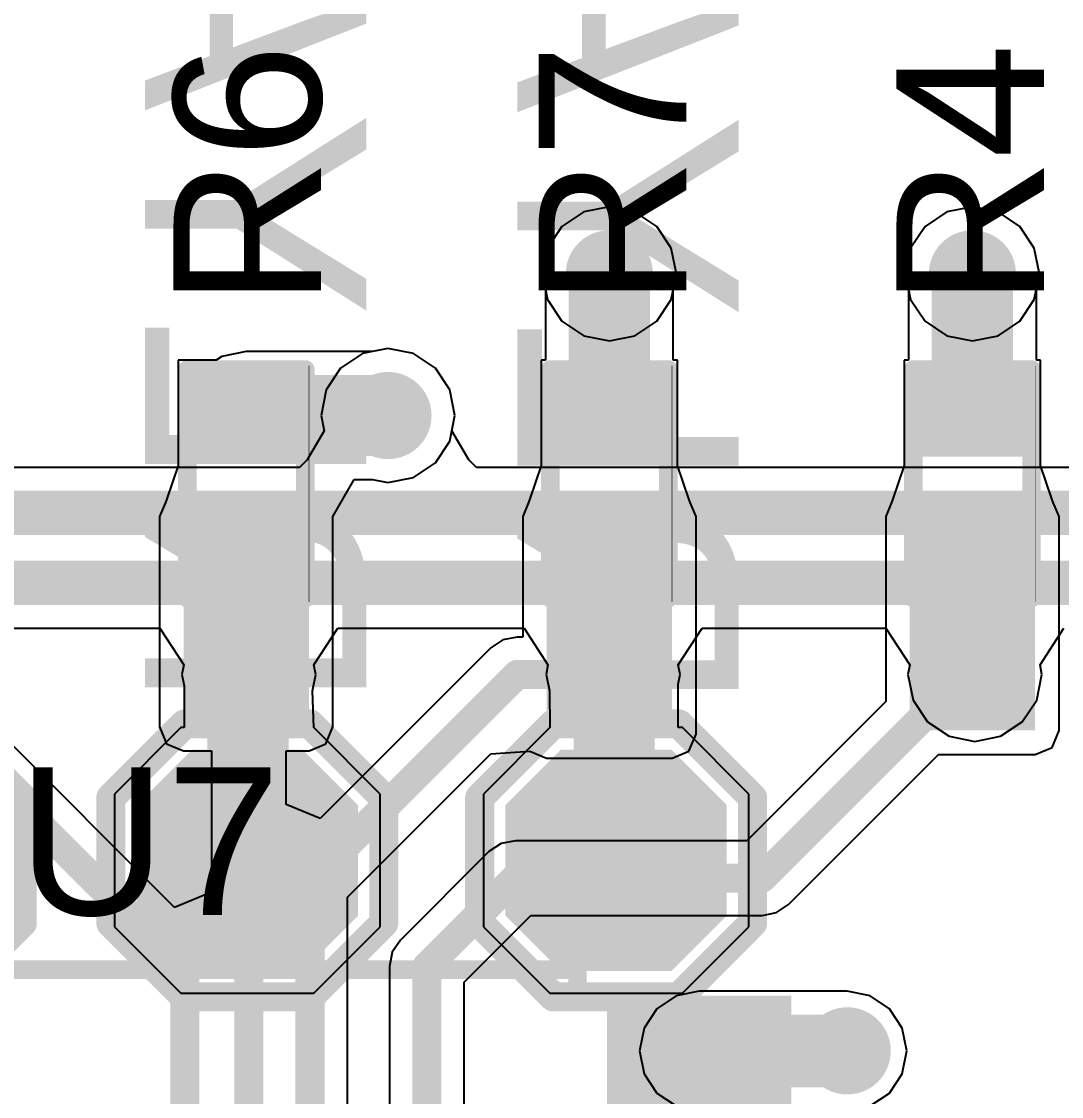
# Model space of a CAD drawing. Header units: millimetres. Extents: x -0.52 to 3.79, y -0.54 to 3.26.
# Drawn here: x 2.7838 to 3.0657, y 2.1118 to 2.4031 of the extents above; entities that cross this region are included whole.
import ezdxf

# ---------------------------------------------------------------- set-up
doc = ezdxf.new("R2010")
doc.units = ezdxf.units.MM
doc.header["$MEASUREMENT"] = 0
for name, color, linetype in [('BottomLayer', 5, 'Continuous'), ('BottomOverlay', 54, 'Continuous'), ('BottomPaste', 16, 'Continuous'), ('BottomSolder', 6, 'Continuous'), ('TopLayer', 1, 'Continuous'), ('TopOverlay', 2, 'Continuous'), ('TopPaste', 8, 'Continuous'), ('TopSolder', 216, 'Continuous'), ('ViaHoleLayer', 16, 'Continuous')]:
    doc.layers.add(name, color=color, linetype=linetype)
doc.styles.add('Arial', font='', dxfattribs={"height": 0.2})
doc.styles.get('Arial').set_extended_font_data('Arial')

# ---------------------------------------------------------------- blocks, each defined once
blk = doc.blocks.new('16_SOIC_71')
at = {"layer": 'TopLayer'}
blk.add_hatch(color=1, dxfattribs=at).paths.add_polyline_path([(-0.025, -0.33503935), (0.025, -0.33503935), (0.025, -0.36496065), (-0.025, -0.36496065)])
at = {"layer": 'TopPaste'}
blk.add_hatch(color=8, dxfattribs=at).paths.add_polyline_path([(-0.025, -0.33503935), (0.025, -0.33503935), (0.025, -0.36496065), (-0.025, -0.36496065)])
at = {"layer": 'TopSolder'}
blk.add_hatch(color=216, dxfattribs=at).paths.add_polyline_path([(-0.025, -0.33503935), (0.025, -0.33503935), (0.025, -0.36496065), (-0.025, -0.36496065)])
at = {"layer": 'TopOverlay', "const_width": 0.005}
for points in [[(0.033, -0.368), (0.033, -0.372)], [(0.192, -0.372), (0.033, -0.372)]]:
    blk.add_lwpolyline(points, dxfattribs=at)
at = {"layer": 'TopOverlay', "const_width": 0.0025}
for points in [[(0.03175, -0.368, 1), (0.03425, -0.368, 1)], [(0.03175, -0.372, 1), (0.03425, -0.372, 1)], [(0.03175, -0.372, 1), (0.03425, -0.372, 1)]]:
    blk.add_lwpolyline(points, format="xyb", close=True, dxfattribs=at)
blk = doc.blocks.new('R___0402_107')
at = {"layer": 'TopLayer'}
for points in [[(-0.0275, -0.0125), (-0.0275, 0.0125), (-0.009499999999999998, 0.0125), (-0.009500000000000001, -0.0125)], [(0.009499999999999998, -0.0125), (0.009500000000000001, 0.0125), (0.0275, 0.0125), (0.0275, -0.0125)]]:
    blk.add_hatch(color=1, dxfattribs=at).paths.add_polyline_path(points)
at = {"layer": 'TopPaste'}
for points in [[(-0.0275, -0.0125), (-0.0275, 0.0125), (-0.009499999999999998, 0.0125), (-0.009500000000000001, -0.0125)], [(0.009499999999999998, -0.0125), (0.009500000000000001, 0.0125), (0.0275, 0.0125), (0.0275, -0.0125)]]:
    blk.add_hatch(color=8, dxfattribs=at).paths.add_polyline_path(points)
at = {"layer": 'TopSolder'}
for points in [[(-0.0296654, -0.0146654), (-0.0296654, 0.0146654), (-0.007334599999999998, 0.0146654), (-0.007334600000000002, -0.0146654)], [(0.007334599999999998, -0.0146654), (0.007334600000000002, 0.0146654), (0.0296654, 0.0146654), (0.0296654, -0.0146654)]]:
    blk.add_hatch(color=216, dxfattribs=at).paths.add_polyline_path(points)
at = {"layer": 'TopOverlay'}
for points, const_width in [([(-0.031, 0.016), (-0.031, -0.016)], 0.005), ([(-0.031, 0.016), (0.031, 0.016)], 0.005), ([(0.031, 0.016), (0.031, -0.016)], 0.005), ([(-0.031, -0.016), (0.031, -0.016)], 0.005), ([(-0.032, -0.017), (0.032, -0.017)], 0.000127)]:
    blk.add_lwpolyline(points, dxfattribs=dict(at, const_width=const_width))
for points, const_width in [([(-0.03225, 0.016, 1), (-0.02975, 0.016, 1)], 0.0025), ([(-0.03225, 0.016, 1), (-0.02975, 0.016, 1)], 0.0025), ([(0.02975, 0.016, 1), (0.03225, 0.016, 1)], 0.0025), ([(0.02975, 0.016, 1), (0.03225, 0.016, 1)], 0.0025), ([(-0.03225, -0.016, 1), (-0.02975, -0.016, 1)], 0.0025), ([(-0.03225, -0.016, 1), (-0.02975, -0.016, 1)], 0.0025), ([(0.02975, -0.016, 1), (0.03225, -0.016, 1)], 0.0025), ([(0.02975, -0.016, 1), (0.03225, -0.016, 1)], 0.0025), ([(-0.0320317, -0.017, 1), (-0.0319683, -0.017, 1)], 6.35e-05), ([(0.0319683, -0.017, 1), (0.0320317, -0.017, 1)], 6.35e-05)]:
    blk.add_lwpolyline(points, format="xyb", close=True, dxfattribs=dict(at, const_width=const_width))
blk = doc.blocks.new('R___0402_108')
at = {"layer": 'TopLayer'}
for points in [[(-0.0275, -0.0125), (-0.0275, 0.0125), (-0.009499999999999998, 0.0125), (-0.009500000000000001, -0.0125)], [(0.009499999999999998, -0.0125), (0.009500000000000001, 0.0125), (0.0275, 0.0125), (0.0275, -0.0125)]]:
    blk.add_hatch(color=1, dxfattribs=at).paths.add_polyline_path(points)
at = {"layer": 'TopPaste'}
for points in [[(-0.0275, -0.0125), (-0.0275, 0.0125), (-0.009499999999999998, 0.0125), (-0.009500000000000001, -0.0125)], [(0.009499999999999998, -0.0125), (0.009500000000000001, 0.0125), (0.0275, 0.0125), (0.0275, -0.0125)]]:
    blk.add_hatch(color=8, dxfattribs=at).paths.add_polyline_path(points)
at = {"layer": 'TopSolder'}
for points in [[(-0.0296654, -0.0146654), (-0.0296654, 0.0146654), (-0.007334599999999998, 0.0146654), (-0.007334600000000002, -0.0146654)], [(0.007334599999999998, -0.0146654), (0.007334600000000002, 0.0146654), (0.0296654, 0.0146654), (0.0296654, -0.0146654)]]:
    blk.add_hatch(color=216, dxfattribs=at).paths.add_polyline_path(points)
at = {"layer": 'TopOverlay'}
for points, const_width in [([(-0.031, 0.016), (-0.031, -0.016)], 0.005), ([(-0.031, 0.016), (0.031, 0.016)], 0.005), ([(0.031, 0.016), (0.031, -0.016)], 0.005), ([(-0.031, -0.016), (0.031, -0.016)], 0.005), ([(-0.032, -0.017), (0.032, -0.017)], 0.000127)]:
    blk.add_lwpolyline(points, dxfattribs=dict(at, const_width=const_width))
for points, const_width in [([(-0.03225, 0.016, 1), (-0.02975, 0.016, 1)], 0.0025), ([(-0.03225, 0.016, 1), (-0.02975, 0.016, 1)], 0.0025), ([(0.02975, 0.016, 1), (0.03225, 0.016, 1)], 0.0025), ([(0.02975, 0.016, 1), (0.03225, 0.016, 1)], 0.0025), ([(-0.03225, -0.016, 1), (-0.02975, -0.016, 1)], 0.0025), ([(-0.03225, -0.016, 1), (-0.02975, -0.016, 1)], 0.0025), ([(0.02975, -0.016, 1), (0.03225, -0.016, 1)], 0.0025), ([(0.02975, -0.016, 1), (0.03225, -0.016, 1)], 0.0025), ([(-0.0320317, -0.017, 1), (-0.0319683, -0.017, 1)], 6.35e-05), ([(0.0319683, -0.017, 1), (0.0320317, -0.017, 1)], 6.35e-05)]:
    blk.add_lwpolyline(points, format="xyb", close=True, dxfattribs=dict(at, const_width=const_width))
blk = doc.blocks.new('R___0402_110')
at = {"layer": 'TopLayer'}
for points in [[(-0.0275, -0.0125), (-0.0275, 0.0125), (-0.009499999999999998, 0.0125), (-0.009500000000000001, -0.0125)], [(0.009499999999999998, -0.0125), (0.009500000000000001, 0.0125), (0.0275, 0.0125), (0.0275, -0.0125)]]:
    blk.add_hatch(color=1, dxfattribs=at).paths.add_polyline_path(points)
at = {"layer": 'TopPaste'}
for points in [[(-0.0275, -0.0125), (-0.0275, 0.0125), (-0.009499999999999998, 0.0125), (-0.009500000000000001, -0.0125)], [(0.009499999999999998, -0.0125), (0.009500000000000001, 0.0125), (0.0275, 0.0125), (0.0275, -0.0125)]]:
    blk.add_hatch(color=8, dxfattribs=at).paths.add_polyline_path(points)
at = {"layer": 'TopSolder'}
for points in [[(-0.0296654, -0.0146654), (-0.0296654, 0.0146654), (-0.007334599999999998, 0.0146654), (-0.007334600000000002, -0.0146654)], [(0.007334599999999998, -0.0146654), (0.007334600000000002, 0.0146654), (0.0296654, 0.0146654), (0.0296654, -0.0146654)]]:
    blk.add_hatch(color=216, dxfattribs=at).paths.add_polyline_path(points)
at = {"layer": 'TopOverlay'}
for points, const_width in [([(-0.031, 0.016), (-0.031, -0.016)], 0.005), ([(-0.031, 0.016), (0.031, 0.016)], 0.005), ([(0.031, 0.016), (0.031, -0.016)], 0.005), ([(-0.031, -0.016), (0.031, -0.016)], 0.005), ([(-0.032, -0.017), (0.032, -0.017)], 0.000127)]:
    blk.add_lwpolyline(points, dxfattribs=dict(at, const_width=const_width))
for points, const_width in [([(-0.03225, 0.016, 1), (-0.02975, 0.016, 1)], 0.0025), ([(-0.03225, 0.016, 1), (-0.02975, 0.016, 1)], 0.0025), ([(0.02975, 0.016, 1), (0.03225, 0.016, 1)], 0.0025), ([(0.02975, 0.016, 1), (0.03225, 0.016, 1)], 0.0025), ([(-0.03225, -0.016, 1), (-0.02975, -0.016, 1)], 0.0025), ([(-0.03225, -0.016, 1), (-0.02975, -0.016, 1)], 0.0025), ([(0.02975, -0.016, 1), (0.03225, -0.016, 1)], 0.0025), ([(0.02975, -0.016, 1), (0.03225, -0.016, 1)], 0.0025), ([(-0.0320317, -0.017, 1), (-0.0319683, -0.017, 1)], 6.35e-05), ([(0.0319683, -0.017, 1), (0.0320317, -0.017, 1)], 6.35e-05)]:
    blk.add_lwpolyline(points, format="xyb", close=True, dxfattribs=dict(at, const_width=const_width))
blk = doc.blocks.new('T__________B_134')
at = {"layer": 'BottomLayer'}
blk.add_hatch(color=5, dxfattribs=at).paths.add_polyline_path([(0.015, 0.03), (-0.015, 0.03), (-0.03, 0.015), (-0.03, -0.015), (-0.015, -0.03), (0.015, -0.03), (0.03, -0.015), (0.03, 0.015)])
at = {"layer": 'BottomPaste'}
blk.add_hatch(color=16, dxfattribs=at).paths.add_polyline_path([(0.015, 0.03), (-0.015, 0.03), (-0.03, 0.015), (-0.03, -0.015), (-0.015, -0.03), (0.015, -0.03), (0.03, -0.015), (0.03, 0.015)])
at = {"layer": 'BottomSolder'}
blk.add_hatch(color=6, dxfattribs=at).paths.add_polyline_path([(0.015, 0.03), (-0.015, 0.03), (-0.03, 0.015), (-0.03, -0.015), (-0.015, -0.03), (0.015, -0.03), (0.03, -0.015), (0.03, 0.015)])
at = {"layer": 'BottomOverlay', "const_width": 0.007874}
for points in [[(-0.017, 0.037), (-0.037, 0.017)], [(0.017, 0.037), (-0.017, 0.037)], [(0.017, 0.037), (-0.017, 0.037)], [(0.037, 0.017), (0.017, 0.037)], [(-0.037, 0.017), (-0.037, -0.017)], [(0.037, 0.017), (0.037, -0.017)], [(-0.017, -0.037), (-0.037, -0.017)], [(0.037, -0.017), (0.017, -0.037)], [(0.017, -0.037), (-0.017, -0.037)], [(0.017, -0.037), (-0.017, -0.037)]]:
    blk.add_lwpolyline(points, dxfattribs=at)
at = {"layer": 'BottomOverlay', "const_width": 0.003937}
for points in [[(-0.0189685, 0.037, 1), (-0.0150315, 0.037, 1)], [(-0.0189685, 0.037, 1), (-0.0150315, 0.037, 1)], [(-0.0189685, 0.037, 1), (-0.0150315, 0.037, 1)], [(0.0150315, 0.037, 1), (0.0189685, 0.037, 1)], [(0.0150315, 0.037, 1), (0.0189685, 0.037, 1)], [(0.0150315, 0.037, 1), (0.0189685, 0.037, 1)], [(-0.0389685, 0.017, 1), (-0.0350315, 0.017, 1)], [(-0.0389685, 0.017, 1), (-0.0350315, 0.017, 1)], [(0.0350315, 0.017, 1), (0.0389685, 0.017, 1)], [(0.0350315, 0.017, 1), (0.0389685, 0.017, 1)], [(-0.0389685, -0.017, 1), (-0.0350315, -0.017, 1)], [(-0.0389685, -0.017, 1), (-0.0350315, -0.017, 1)], [(0.0350315, -0.017, 1), (0.0389685, -0.017, 1)], [(0.0350315, -0.017, 1), (0.0389685, -0.017, 1)], [(-0.0189685, -0.037, 1), (-0.0150315, -0.037, 1)], [(-0.0189685, -0.037, 1), (-0.0150315, -0.037, 1)], [(-0.0189685, -0.037, 1), (-0.0150315, -0.037, 1)], [(0.0150315, -0.037, 1), (0.0189685, -0.037, 1)], [(0.0150315, -0.037, 1), (0.0189685, -0.037, 1)], [(0.0150315, -0.037, 1), (0.0189685, -0.037, 1)]]:
    blk.add_lwpolyline(points, format="xyb", close=True, dxfattribs=at)
blk = doc.blocks.new('T__________B_135')
at = {"layer": 'BottomLayer'}
blk.add_hatch(color=5, dxfattribs=at).paths.add_polyline_path([(0.015, 0.03), (-0.015, 0.03), (-0.03, 0.015), (-0.03, -0.015), (-0.015, -0.03), (0.015, -0.03), (0.03, -0.015), (0.03, 0.015)])
at = {"layer": 'BottomPaste'}
blk.add_hatch(color=16, dxfattribs=at).paths.add_polyline_path([(0.015, 0.03), (-0.015, 0.03), (-0.03, 0.015), (-0.03, -0.015), (-0.015, -0.03), (0.015, -0.03), (0.03, -0.015), (0.03, 0.015)])
at = {"layer": 'BottomSolder'}
blk.add_hatch(color=6, dxfattribs=at).paths.add_polyline_path([(0.015, 0.03), (-0.015, 0.03), (-0.03, 0.015), (-0.03, -0.015), (-0.015, -0.03), (0.015, -0.03), (0.03, -0.015), (0.03, 0.015)])
at = {"layer": 'BottomOverlay', "const_width": 0.007874}
for points in [[(-0.017, 0.037), (-0.037, 0.017)], [(0.017, 0.037), (-0.017, 0.037)], [(0.017, 0.037), (-0.017, 0.037)], [(0.037, 0.017), (0.017, 0.037)], [(-0.037, 0.017), (-0.037, -0.017)], [(0.037, 0.017), (0.037, -0.017)], [(-0.017, -0.037), (-0.037, -0.017)], [(0.037, -0.017), (0.017, -0.037)], [(0.017, -0.037), (-0.017, -0.037)], [(0.017, -0.037), (-0.017, -0.037)]]:
    blk.add_lwpolyline(points, dxfattribs=at)
at = {"layer": 'BottomOverlay', "const_width": 0.003937}
for points in [[(-0.0189685, 0.037, 1), (-0.0150315, 0.037, 1)], [(-0.0189685, 0.037, 1), (-0.0150315, 0.037, 1)], [(-0.0189685, 0.037, 1), (-0.0150315, 0.037, 1)], [(0.0150315, 0.037, 1), (0.0189685, 0.037, 1)], [(0.0150315, 0.037, 1), (0.0189685, 0.037, 1)], [(0.0150315, 0.037, 1), (0.0189685, 0.037, 1)], [(-0.0389685, 0.017, 1), (-0.0350315, 0.017, 1)], [(-0.0389685, 0.017, 1), (-0.0350315, 0.017, 1)], [(0.0350315, 0.017, 1), (0.0389685, 0.017, 1)], [(0.0350315, 0.017, 1), (0.0389685, 0.017, 1)], [(-0.0389685, -0.017, 1), (-0.0350315, -0.017, 1)], [(-0.0389685, -0.017, 1), (-0.0350315, -0.017, 1)], [(0.0350315, -0.017, 1), (0.0389685, -0.017, 1)], [(0.0350315, -0.017, 1), (0.0389685, -0.017, 1)], [(-0.0189685, -0.037, 1), (-0.0150315, -0.037, 1)], [(-0.0189685, -0.037, 1), (-0.0150315, -0.037, 1)], [(-0.0189685, -0.037, 1), (-0.0150315, -0.037, 1)], [(0.0150315, -0.037, 1), (0.0189685, -0.037, 1)], [(0.0150315, -0.037, 1), (0.0189685, -0.037, 1)], [(0.0150315, -0.037, 1), (0.0189685, -0.037, 1)]]:
    blk.add_lwpolyline(points, format="xyb", close=True, dxfattribs=at)
blk = doc.blocks.new('T__________B_136')
at = {"layer": 'BottomLayer'}
blk.add_hatch(color=5, dxfattribs=at).paths.add_polyline_path([(0.015, 0.03), (-0.015, 0.03), (-0.03, 0.015), (-0.03, -0.015), (-0.015, -0.03), (0.015, -0.03), (0.03, -0.015), (0.03, 0.015)])
at = {"layer": 'BottomPaste'}
blk.add_hatch(color=16, dxfattribs=at).paths.add_polyline_path([(0.015, 0.03), (-0.015, 0.03), (-0.03, 0.015), (-0.03, -0.015), (-0.015, -0.03), (0.015, -0.03), (0.03, -0.015), (0.03, 0.015)])
at = {"layer": 'BottomSolder'}
blk.add_hatch(color=6, dxfattribs=at).paths.add_polyline_path([(0.015, 0.03), (-0.015, 0.03), (-0.03, 0.015), (-0.03, -0.015), (-0.015, -0.03), (0.015, -0.03), (0.03, -0.015), (0.03, 0.015)])
at = {"layer": 'BottomOverlay', "const_width": 0.007874}
for points in [[(-0.017, 0.037), (-0.037, 0.017)], [(0.017, 0.037), (-0.017, 0.037)], [(0.017, 0.037), (-0.017, 0.037)], [(0.037, 0.017), (0.017, 0.037)], [(-0.037, 0.017), (-0.037, -0.017)], [(0.037, 0.017), (0.037, -0.017)], [(-0.017, -0.037), (-0.037, -0.017)], [(0.037, -0.017), (0.017, -0.037)], [(0.017, -0.037), (-0.017, -0.037)], [(0.017, -0.037), (-0.017, -0.037)]]:
    blk.add_lwpolyline(points, dxfattribs=at)
at = {"layer": 'BottomOverlay', "const_width": 0.003937}
for points in [[(-0.0189685, 0.037, 1), (-0.0150315, 0.037, 1)], [(-0.0189685, 0.037, 1), (-0.0150315, 0.037, 1)], [(-0.0189685, 0.037, 1), (-0.0150315, 0.037, 1)], [(0.0150315, 0.037, 1), (0.0189685, 0.037, 1)], [(0.0150315, 0.037, 1), (0.0189685, 0.037, 1)], [(0.0150315, 0.037, 1), (0.0189685, 0.037, 1)], [(-0.0389685, 0.017, 1), (-0.0350315, 0.017, 1)], [(-0.0389685, 0.017, 1), (-0.0350315, 0.017, 1)], [(0.0350315, 0.017, 1), (0.0389685, 0.017, 1)], [(0.0350315, 0.017, 1), (0.0389685, 0.017, 1)], [(-0.0389685, -0.017, 1), (-0.0350315, -0.017, 1)], [(-0.0389685, -0.017, 1), (-0.0350315, -0.017, 1)], [(0.0350315, -0.017, 1), (0.0389685, -0.017, 1)], [(0.0350315, -0.017, 1), (0.0389685, -0.017, 1)], [(-0.0189685, -0.037, 1), (-0.0150315, -0.037, 1)], [(-0.0189685, -0.037, 1), (-0.0150315, -0.037, 1)], [(-0.0189685, -0.037, 1), (-0.0150315, -0.037, 1)], [(0.0150315, -0.037, 1), (0.0189685, -0.037, 1)], [(0.0150315, -0.037, 1), (0.0189685, -0.037, 1)], [(0.0150315, -0.037, 1), (0.0189685, -0.037, 1)]]:
    blk.add_lwpolyline(points, format="xyb", close=True, dxfattribs=at)

msp = doc.modelspace()

# ---------------------------------------------------------------- hatches: boundary and pattern name
at = {"layer": 'BottomLayer'}
h = msp.add_hatch(color=5, dxfattribs=at)
edge = h.paths.add_edge_path()
edge.add_arc((2.9431595, 2.3347548), 0.011811, 0, 360)
h = msp.add_hatch(color=5, dxfattribs=at)
edge = h.paths.add_edge_path()
edge.add_arc((3.0415846, 2.3347548), 0.011811, 0, 360)
h = msp.add_hatch(color=5, dxfattribs=at)
edge = h.paths.add_edge_path()
edge.add_arc((2.8831456, 2.2963435), 0.011811, 0, 360)
h = msp.add_hatch(color=5, dxfattribs=at)
edge = h.paths.add_edge_path()
edge.add_arc((2.8454251, 2.226189), 0.011811, 0, 360)
h = msp.add_hatch(color=5, dxfattribs=at)
edge = h.paths.add_edge_path()
edge.add_arc((2.9441606, 2.226189), 0.011811, 0, 360)
h = msp.add_hatch(color=5, dxfattribs=at)
edge = h.paths.add_edge_path()
edge.add_arc((3.0422755, 2.226189), 0.011811, 0, 360)
h = msp.add_hatch(color=5, dxfattribs=at)
edge = h.paths.add_edge_path()
edge.add_arc((3.0076555, 2.1241654), 0.011811, 0, 360)
at = {"layer": 'BottomSolder'}
h = msp.add_hatch(color=6, dxfattribs=at)
edge = h.paths.add_edge_path()
edge.add_arc((2.9431595, 2.3347548), 0.0059055, 0, 360)
h = msp.add_hatch(color=6, dxfattribs=at)
edge = h.paths.add_edge_path()
edge.add_arc((3.0415846, 2.3347548), 0.0059055, 0, 360)
h = msp.add_hatch(color=6, dxfattribs=at)
edge = h.paths.add_edge_path()
edge.add_arc((2.8831456, 2.2963435), 0.0059055, 0, 360)
h = msp.add_hatch(color=6, dxfattribs=at)
edge = h.paths.add_edge_path()
edge.add_arc((2.8454251, 2.226189), 0.0059055, 0, 360)
h = msp.add_hatch(color=6, dxfattribs=at)
edge = h.paths.add_edge_path()
edge.add_arc((2.9441606, 2.226189), 0.0059055, 0, 360)
h = msp.add_hatch(color=6, dxfattribs=at)
edge = h.paths.add_edge_path()
edge.add_arc((3.0422755, 2.226189), 0.0059055, 0, 360)
h = msp.add_hatch(color=6, dxfattribs=at)
edge = h.paths.add_edge_path()
edge.add_arc((3.0076555, 2.1241654), 0.0059055, 0, 360)
at = {"layer": 'TopLayer'}
h = msp.add_hatch(color=1, dxfattribs=at)
edge = h.paths.add_edge_path()
edge.add_arc((2.9431595, 2.3347548), 0.011811, 0, 360)
h = msp.add_hatch(color=1, dxfattribs=at)
edge = h.paths.add_edge_path()
edge.add_arc((3.0415846, 2.3347548), 0.011811, 0, 360)
h = msp.add_hatch(color=1, dxfattribs=at)
edge = h.paths.add_edge_path()
edge.add_arc((2.8831456, 2.2963435), 0.011811, 0, 360)
for points in [[(2.8277343, 2.212), (2.8617343, 2.212), (2.8617343, 2.269), (2.8277343, 2.269)], [(2.9261595, 2.21), (2.9601595, 2.21), (2.9601595, 2.269), (2.9261595, 2.269)], [(3.0245846, 2.211), (3.0585846, 2.211), (3.0585846, 2.269), (3.0245846, 2.269)]]:
    msp.add_hatch(color=1, dxfattribs=at).paths.add_polyline_path(points)
h = msp.add_hatch(color=1, dxfattribs=at)
edge = h.paths.add_edge_path()
edge.add_arc((2.8454251, 2.226189), 0.011811, 0, 360)
h = msp.add_hatch(color=1, dxfattribs=at)
edge = h.paths.add_edge_path()
edge.add_arc((2.9441606, 2.226189), 0.011811, 0, 360)
h = msp.add_hatch(color=1, dxfattribs=at)
edge = h.paths.add_edge_path()
edge.add_arc((3.0422755, 2.226189), 0.011811, 0, 360)
h = msp.add_hatch(color=1, dxfattribs=at)
edge = h.paths.add_edge_path()
edge.add_arc((3.0076555, 2.1241654), 0.011811, 0, 360)
at = {"layer": 'TopSolder'}
h = msp.add_hatch(color=216, dxfattribs=at)
edge = h.paths.add_edge_path()
edge.add_arc((2.9431595, 2.3347548), 0.0059055, 0, 360)
h = msp.add_hatch(color=216, dxfattribs=at)
edge = h.paths.add_edge_path()
edge.add_arc((3.0415846, 2.3347548), 0.0059055, 0, 360)
h = msp.add_hatch(color=216, dxfattribs=at)
edge = h.paths.add_edge_path()
edge.add_arc((2.8831456, 2.2963435), 0.0059055, 0, 360)
h = msp.add_hatch(color=216, dxfattribs=at)
edge = h.paths.add_edge_path()
edge.add_arc((2.8454251, 2.226189), 0.0059055, 0, 360)
h = msp.add_hatch(color=216, dxfattribs=at)
edge = h.paths.add_edge_path()
edge.add_arc((2.9441606, 2.226189), 0.0059055, 0, 360)
h = msp.add_hatch(color=216, dxfattribs=at)
edge = h.paths.add_edge_path()
edge.add_arc((3.0422755, 2.226189), 0.0059055, 0, 360)
h = msp.add_hatch(color=216, dxfattribs=at)
edge = h.paths.add_edge_path()
edge.add_arc((3.0076555, 2.1241654), 0.0059055, 0, 360)
at = {"layer": 'ViaHoleLayer'}
h = msp.add_hatch(color=16, dxfattribs=at)
edge = h.paths.add_edge_path()
edge.add_arc((2.9431595, 2.3347548), 0.0059055, 0, 360)
h = msp.add_hatch(color=16, dxfattribs=at)
edge = h.paths.add_edge_path()
edge.add_arc((3.0415846, 2.3347548), 0.0059055, 0, 360)
h = msp.add_hatch(color=16, dxfattribs=at)
edge = h.paths.add_edge_path()
edge.add_arc((2.8831456, 2.2963435), 0.0059055, 0, 360)
h = msp.add_hatch(color=16, dxfattribs=at)
edge = h.paths.add_edge_path()
edge.add_arc((2.8454251, 2.226189), 0.0059055, 0, 360)
h = msp.add_hatch(color=16, dxfattribs=at)
edge = h.paths.add_edge_path()
edge.add_arc((2.9441606, 2.226189), 0.0059055, 0, 360)
h = msp.add_hatch(color=16, dxfattribs=at)
edge = h.paths.add_edge_path()
edge.add_arc((3.0422755, 2.226189), 0.0059055, 0, 360)
h = msp.add_hatch(color=16, dxfattribs=at)
edge = h.paths.add_edge_path()
edge.add_arc((3.0076555, 2.1241654), 0.0059055, 0, 360)

# ---------------------------------------------------------------- linework, layer by layer
at = {"layer": 'BottomLayer'}
for p, q in [((2.93621, 2.3515324), (2.9303185, 2.3475958)), ((2.9431595, 2.3529147), (2.93621, 2.3515324)), ((2.950109, 2.3515324), (2.9431595, 2.3529147)), ((2.9560005, 2.3475958), (2.950109, 2.3515324)), ((3.0346351, 2.3515324), (3.0287436, 2.3475958)), ((3.0415846, 2.3529147), (3.0346351, 2.3515324)), ((3.0485341, 2.3515324), (3.0415846, 2.3529147)), ((3.0544256, 2.3475958), (3.0485341, 2.3515324)), ((2.9303185, 2.3475958), (2.9263819, 2.3417043)), ((2.9599371, 2.3417043), (2.9560005, 2.3475958)), ((3.0287436, 2.3475958), (3.024807, 2.3417043)), ((3.0583622, 2.3417043), (3.0544256, 2.3475958)), ((2.9263819, 2.3417043), (2.9249996, 2.3347548)), ((2.9613194, 2.3347548), (2.9599371, 2.3417043)), ((3.024807, 2.3417043), (3.0234247, 2.3347548)), ((3.0597445, 2.3347548), (3.0583622, 2.3417043)), ((2.9249996, 2.3347548), (2.9263819, 2.3278053)), ((2.9599371, 2.3278053), (2.9613194, 2.3347548)), ((3.0234247, 2.3347548), (3.024807, 2.3278053)), ((3.0583622, 2.3278053), (3.0597445, 2.3347548)), ((2.9263819, 2.3278053), (2.9303185, 2.3219138)), ((2.9560005, 2.3219138), (2.9599371, 2.3278053)), ((3.024807, 2.3278053), (3.0287436, 2.3219138)), ((3.0544256, 2.3219138), (3.0583622, 2.3278053)), ((2.9303185, 2.3219138), (2.93621, 2.3179772)), ((2.950109, 2.3179772), (2.9560005, 2.3219138)), ((3.0287436, 2.3219138), (3.0346351, 2.3179772)), ((3.0485341, 2.3179772), (3.0544256, 2.3219138)), ((2.93621, 2.3179772), (2.9431595, 2.3165949)), ((2.9431595, 2.3165949), (2.950109, 2.3179772)), ((3.0346351, 2.3179772), (3.0415846, 2.3165949)), ((3.0415846, 2.3165949), (3.0485341, 2.3179772)), ((2.8831456, 2.3145034), (2.8761961, 2.3131211)), ((2.8900951, 2.3131211), (2.8831456, 2.3145034)), ((2.8761961, 2.3131211), (2.8703046, 2.3091845)), ((2.8959866, 2.3091845), (2.8900951, 2.3131211)), ((2.8703046, 2.3091845), (2.866368, 2.303293)), ((2.8999232, 2.303293), (2.8959866, 2.3091845)), ((2.866368, 2.303293), (2.8649857, 2.2963435)), ((2.9013055, 2.2963435), (2.8999232, 2.303293)), ((2.8649857, 2.2963435), (2.8658029, 2.2922352)), ((2.9004883, 2.2922352), (2.9013055, 2.2963435)), ((2.8658029, 2.2922352), (2.8612513, 2.2843371)), ((2.9050399, 2.2843371), (2.9004883, 2.2922352)), ((2.8612513, 2.2843371), (2.8591245, 2.2822351)), ((2.9071667, 2.2822351), (2.9050399, 2.2843371)), ((2.8591245, 2.2822351), (2.7326098, 2.2822351)), ((3.2011259, 2.2822351), (2.9071667, 2.2822351)), ((2.7708193, 2.2387649), (2.8212955, 2.2387649)), ((2.8212955, 2.2387649), (2.8277776, 2.2287648)), ((2.8630726, 2.2287648), (2.8695547, 2.2387649)), ((2.8695547, 2.2387649), (2.920031, 2.2387649)), ((2.920031, 2.2387649), (2.9265131, 2.2287648)), ((2.9618081, 2.2287648), (2.9682902, 2.2387649)), ((2.9682902, 2.2387649), (3.0181459, 2.2387649)), ((3.0181459, 2.2387649), (3.024628, 2.2287648)), ((3.059923, 2.2287648), (3.0664051, 2.2387649)), ((2.8277776, 2.2287648), (2.8272652, 2.226189)), ((2.8272652, 2.226189), (2.8278795, 2.2231006)), ((2.8627065, 2.2217723), (2.863585, 2.226189)), ((2.863585, 2.226189), (2.8630726, 2.2287648)), ((2.9265131, 2.2287648), (2.9260007, 2.226189)), ((2.9260007, 2.226189), (2.9268884, 2.2217261)), ((2.9618039, 2.2235918), (2.9623205, 2.226189)), ((2.9623205, 2.226189), (2.9618081, 2.2287648)), ((3.024628, 2.2287648), (3.0241156, 2.226189)), ((3.0241156, 2.226189), (3.0254979, 2.2192395)), ((3.0590531, 2.2192395), (3.0604354, 2.226189)), ((3.0604354, 2.226189), (3.059923, 2.2287648)), ((2.8278795, 2.2231006), (2.8278795, 2.2117723)), ((2.9618039, 2.2117723), (2.9618039, 2.2235918)), ((2.8630001, 2.2117722), (2.8627065, 2.2217723)), ((2.9268884, 2.2217261), (2.9269999, 2.2117722)), ((3.0254979, 2.2192395), (3.0294345, 2.213348)), ((3.0551165, 2.213348), (3.0590531, 2.2192395)), ((2.827, 2.2117723), (2.809, 2.1937723)), ((2.8278795, 2.2117723), (2.827, 2.2117723)), ((2.881, 2.1937723), (2.8630001, 2.2117722)), ((2.9269999, 2.2117722), (2.909, 2.1937723)), ((2.963, 2.2117723), (2.9618039, 2.2117723)), ((2.981, 2.1937723), (2.963, 2.2117723)), ((3.0294345, 2.213348), (3.035326, 2.2094114)), ((3.049225, 2.2094114), (3.0551165, 2.213348)), ((3.035326, 2.2094114), (3.0422755, 2.2080291)), ((3.0422755, 2.2080291), (3.049225, 2.2094114)), ((2.809, 2.1937723), (2.809, 2.1577723)), ((2.881, 2.1577723), (2.881, 2.1937723)), ((2.909, 2.1937723), (2.909, 2.1577723)), ((2.981, 2.1577723), (2.981, 2.1937723)), ((2.809, 2.1577723), (2.827, 2.1397723)), ((2.863, 2.1397723), (2.881, 2.1577723)), ((2.909, 2.1577723), (2.927, 2.1397723)), ((2.963, 2.1397723), (2.981, 2.1577723)), ((2.827, 2.1397723), (2.863, 2.1397723)), ((2.927, 2.1397723), (2.963, 2.1397723))]:
    msp.add_line(p, q, dxfattribs=at)
for points, const_width in [([(2.615, 2.27), (3.2011259, 2.27)], 0.012), ([(2.626, 2.251), (3.1217007, 2.251)], 0.012), ([(2.8452125, 2.2259764), (2.8454251, 2.226189)], 0.022), ([(2.8452125, 2.1779848), (2.8452125, 2.2259764)], 0.022), ([(2.9441606, 2.226189), (2.9444709, 2.2258787)], 0.022), ([(2.9444709, 2.1763014), (2.9444709, 2.2258787)], 0.022), ([(2.843, 2.1757723), (2.8452125, 2.1779848)], 0.022), ([(2.843, 2.1757723), (2.8454251, 2.1733472)], 0.022), ([(2.9444709, 2.1763014), (2.945, 2.1757723)], 0.022)]:
    msp.add_lwpolyline(points, dxfattribs=dict(at, const_width=const_width))
at = {"layer": 'BottomLayer', "const_width": 0.011}
for points in [[(2.8397125, 2.2259764, 1), (2.8507125, 2.2259764, 1)], [(2.8397125, 2.2259764, 1), (2.8507125, 2.2259764, 1)], [(2.8399251, 2.226189, 1), (2.8509251, 2.226189, 1)], [(2.9386606, 2.226189, 1), (2.9496606, 2.226189, 1)], [(2.9389709, 2.2258787, 1), (2.9499709, 2.2258787, 1)], [(2.9389709, 2.2258787, 1), (2.9499709, 2.2258787, 1)], [(2.8397125, 2.1779848, 1), (2.8507125, 2.1779848, 1)], [(2.8397125, 2.1779848, 1), (2.8507125, 2.1779848, 1)], [(2.8375, 2.1757723, 1), (2.8485, 2.1757723, 1)], [(2.8375, 2.1757723, 1), (2.8485, 2.1757723, 1)], [(2.9389709, 2.1763014, 1), (2.9499709, 2.1763014, 1)], [(2.9389709, 2.1763014, 1), (2.9499709, 2.1763014, 1)], [(2.9395, 2.1757723, 1), (2.9505, 2.1757723, 1)], [(2.8399251, 2.1733472, 1), (2.8509251, 2.1733472, 1)]]:
    msp.add_lwpolyline(points, format="xyb", close=True, dxfattribs=at)
at = {"layer": 'TopLayer'}
for p, q in [((2.93621, 2.3515324), (2.9303185, 2.3475958)), ((2.9431595, 2.3529147), (2.93621, 2.3515324)), ((2.950109, 2.3515324), (2.9431595, 2.3529147)), ((2.9560005, 2.3475958), (2.950109, 2.3515324)), ((3.0346351, 2.3515324), (3.0287436, 2.3475958)), ((3.0415846, 2.3529147), (3.0346351, 2.3515324)), ((3.0485341, 2.3515324), (3.0415846, 2.3529147)), ((3.0544256, 2.3475958), (3.0485341, 2.3515324)), ((2.9303185, 2.3475958), (2.9263819, 2.3417043)), ((2.9599371, 2.3417043), (2.9560005, 2.3475958)), ((3.0287436, 2.3475958), (3.024807, 2.3417043)), ((3.0583622, 2.3417043), (3.0544256, 2.3475958)), ((2.9263819, 2.3417043), (2.9249996, 2.3347548)), ((2.9613194, 2.3347548), (2.9599371, 2.3417043)), ((3.024807, 2.3417043), (3.0234247, 2.3347548)), ((3.0597445, 2.3347548), (3.0583622, 2.3417043)), ((2.9249996, 2.3347548), (2.9258265, 2.3305976)), ((2.9604925, 2.3305976), (2.9613194, 2.3347548)), ((3.0234247, 2.3347548), (3.0242516, 2.3305976)), ((3.0589176, 2.3305976), (3.0597445, 2.3347548)), ((2.9258265, 2.3305976), (2.9258265, 2.3113435)), ((2.9604925, 2.3113435), (2.9604925, 2.3305976)), ((3.0242516, 2.3305976), (3.0242516, 2.3113435)), ((3.0589176, 2.3113435), (3.0589176, 2.3305976)), ((2.8447343, 2.3136765), (2.8381012, 2.3123571)), ((2.8789884, 2.3136765), (2.8447343, 2.3136765)), ((2.8831456, 2.3145034), (2.8789884, 2.3136765)), ((2.8900951, 2.3131211), (2.8831456, 2.3145034)), ((2.8262343, 2.3113435), (2.8262342, 2.2828308)), ((2.8365842, 2.3113435), (2.8262343, 2.3113435)), ((2.8381012, 2.3123571), (2.8365842, 2.3113435)), ((2.8959866, 2.3091845), (2.8900951, 2.3131211)), ((2.9246595, 2.3113435), (2.9246594, 2.2828308)), ((2.9258265, 2.3113435), (2.9246595, 2.3113435)), ((2.9616595, 2.3113435), (2.9604925, 2.3113435)), ((2.9616595, 2.2848731), (2.9616595, 2.3113435)), ((3.0230846, 2.3113435), (3.0230845, 2.2828308)), ((3.0242516, 2.3113435), (3.0230846, 2.3113435)), ((3.0600846, 2.3113435), (3.0589176, 2.3113435)), ((3.0600846, 2.2848731), (3.0600846, 2.3113435)), ((2.8999232, 2.303293), (2.8959866, 2.3091845)), ((2.9013055, 2.2963435), (2.8999232, 2.303293)), ((2.8999232, 2.289394), (2.9013055, 2.2963435)), ((2.8959866, 2.2835025), (2.8999232, 2.289394)), ((2.9616596, 2.2828308), (2.9616595, 2.2848731)), ((3.0600847, 2.2828308), (3.0600846, 2.2848731)), ((2.8262342, 2.2828308), (2.8231997, 2.2737646)), ((2.8900951, 2.2795659), (2.8959866, 2.2835025)), ((2.9246594, 2.2828308), (2.9216249, 2.2737646)), ((2.9646941, 2.2737646), (2.9616596, 2.2828308)), ((3.0230845, 2.2828308), (3.02005, 2.2737646)), ((3.0631192, 2.2737646), (3.0600847, 2.2828308)), ((2.8682244, 2.2690104), (2.8739739, 2.2790105)), ((2.8739739, 2.2790105), (2.8789884, 2.2790105)), ((2.8789884, 2.2790105), (2.8831456, 2.2781836)), ((2.8831456, 2.2781836), (2.8900951, 2.2795659)), ((2.8227999, 2.272766), (2.8212399, 2.269)), ((2.8231997, 2.2737646), (2.8227999, 2.272766)), ((2.9212251, 2.272766), (2.9196651, 2.269)), ((2.9216249, 2.2737646), (2.9212251, 2.272766)), ((2.9650939, 2.272766), (2.9646941, 2.2737646)), ((2.9666539, 2.269), (2.9650939, 2.272766)), ((3.0196502, 2.272766), (3.0180902, 2.269)), ((3.02005, 2.2737646), (3.0196502, 2.272766)), ((3.063519, 2.272766), (3.0631192, 2.2737646)), ((3.065079, 2.269), (3.063519, 2.272766)), ((2.8212399, 2.269), (2.8212399, 2.212)), ((2.8682287, 2.269), (2.8682244, 2.2690104)), ((2.8682287, 2.212), (2.8682287, 2.269)), ((2.9196651, 2.269), (2.9196651, 2.2363207)), ((2.9666539, 2.21), (2.9666539, 2.269)), ((3.0180902, 2.269), (3.0180902, 2.218834)), ((3.065079, 2.211), (3.065079, 2.269)), ((2.9143118, 2.2355495), (2.9110248, 2.2333532)), ((2.918189, 2.2363207), (2.9143118, 2.2355495)), ((2.9196651, 2.2363207), (2.918189, 2.2363207)), ((2.9110248, 2.2333532), (2.8647956, 2.187124)), ((2.8252934, 2.163035), (2.7704944, 2.217834)), ((3.0180902, 2.218834), (2.9803879, 2.1811317)), ((2.8212399, 2.212), (2.8231421, 2.2074078)), ((2.8663265, 2.2074078), (2.8682287, 2.212)), ((2.9647517, 2.2054078), (2.9666539, 2.21)), ((3.0631768, 2.2064078), (3.065079, 2.211)), ((2.8231421, 2.2074078), (2.8277343, 2.2055056)), ((2.8277343, 2.2055056), (2.8352934, 2.2055056)), ((2.8352934, 2.2055056), (2.8352934, 2.1671772)), ((2.8555568, 2.1909509), (2.8555568, 2.2055056)), ((2.8555568, 2.2055056), (2.8617343, 2.2055056)), ((2.8617343, 2.2055056), (2.8663265, 2.2074078)), ((3.0585846, 2.2045056), (3.0631768, 2.2064078)), ((2.8721317, 2.1658033), (2.9110341, 2.2047057)), ((2.9110341, 2.2047057), (2.9215674, 2.2054078)), ((2.9215674, 2.2054078), (2.9261595, 2.2035056)), ((2.9261595, 2.2035056), (2.9601595, 2.2035056)), ((2.9601595, 2.2035056), (2.9647517, 2.2054078)), ((2.9917488, 2.1638358), (3.0324186, 2.2045056)), ((3.0324186, 2.2045056), (3.0585846, 2.2045056)), ((2.8647956, 2.187124), (2.8555568, 2.1909509)), ((2.9138019, 2.1803605), (2.9105149, 2.1781642)), ((2.9176791, 2.1811317), (2.9138019, 2.1803605)), ((2.9803879, 2.1811317), (2.9176791, 2.1811317)), ((2.9105149, 2.1781642), (2.8865149, 2.1541642)), ((2.8352934, 2.1671772), (2.8252934, 2.163035)), ((2.8721317, 1.9121968), (2.8721317, 2.1658033)), ((2.9884619, 2.1616395), (2.9917488, 2.1638358)), ((2.9038108, 2.1428033), (2.9218758, 2.1608683)), ((2.9218758, 2.1608683), (2.9845846, 2.1608683)), ((2.9845846, 2.1608683), (2.9884619, 2.1616395)), ((2.8865149, 2.1541642), (2.8843186, 2.1508773)), ((2.8843186, 2.1508773), (2.8835474, 2.147)), ((2.8835474, 2.147), (2.8835474, 2.0454961)), ((2.9038108, 2.0496928), (2.9038108, 2.1428033)), ((2.9613166, 2.1390887), (2.9560762, 2.1355872)), ((2.967498, 2.1403183), (2.9613166, 2.1390887)), ((3.0076555, 2.1403183), (2.967498, 2.1403183)), ((3.0138369, 2.1390887), (3.0076555, 2.1403183)), ((3.0190773, 2.1355872), (3.0138369, 2.1390887)), ((2.9560762, 2.1355872), (2.9525747, 2.1303468)), ((3.0225788, 2.1303468), (3.0190773, 2.1355872)), ((2.9525747, 2.1303468), (2.9513451, 2.1241654)), ((3.0238084, 2.1241654), (3.0225788, 2.1303468)), ((2.9513451, 2.1241654), (2.9525747, 2.117984)), ((3.0225788, 2.117984), (3.0238084, 2.1241654)), ((2.9525747, 2.117984), (2.9560762, 2.1127436)), ((3.0190773, 2.1127436), (3.0225788, 2.117984)), ((2.9560762, 2.1127436), (2.9613166, 2.1092421)), ((3.0138369, 2.1092421), (3.0190773, 2.1127436))]:
    msp.add_line(p, q, dxfattribs=at)
for points, const_width in [([(2.9431595, 2.2963435), (2.9431595, 2.3347548)], 0.022), ([(3.0415846, 2.2963435), (3.0415846, 2.3347548)], 0.022), ([(2.8447343, 2.2963435), (2.8831456, 2.2963435)], 0.022), ([(2.8401742, 2.2314399), (2.8447343, 2.236)], 0.01), ([(2.8327343, 2.224), (2.8401742, 2.2314399)], 0.01), ([(2.8401742, 2.2314399), (2.8454251, 2.226189)], 0.01), ([(2.747811, 2.226189), (2.8280413, 2.1459587)], 0.007874), ([(2.8327343, 2.2233092), (2.8327343, 2.224)], 0.01), ([(2.8454251, 1.8595749), (2.8454251, 2.226189)], 0.007874), ([(2.862, 2.17), (2.918189, 2.226189)], 0.007874), ([(2.918189, 2.226189), (2.9441606, 2.226189)], 0.007874), ([(2.9845846, 2.171), (3.0397736, 2.226189)], 0.007874), ([(3.0397736, 2.226189), (3.0422755, 2.226189)], 0.007874), ([(2.862, 1.9080001), (2.862, 2.17)], 0.007874), ([(2.8936791, 2.147), (2.9176791, 2.171)], 0.007874), ([(2.9176791, 2.171), (2.9845846, 2.171)], 0.007874), ([(2.8936791, 2.0454961), (2.8936791, 2.147)], 0.007874), ([(2.8280413, 1.8102757), (2.8280413, 2.1459587)], 0.007874), ([(2.967498, 2.1241654), (3.0076555, 2.1241654)], 0.019685)]:
    msp.add_lwpolyline(points, dxfattribs=dict(at, const_width=const_width))
for points, const_width in [([(2.9376595, 2.3347548, 1), (2.9486595, 2.3347548, 1)], 0.011), ([(3.0360846, 2.3347548, 1), (3.0470846, 2.3347548, 1)], 0.011), ([(2.8392343, 2.2963435, 1), (2.8502343, 2.2963435, 1)], 0.011), ([(2.8776456, 2.2963435, 1), (2.8886456, 2.2963435, 1)], 0.011), ([(2.9376595, 2.2963435, 1), (2.9486595, 2.2963435, 1)], 0.011), ([(3.0360846, 2.2963435, 1), (3.0470846, 2.2963435, 1)], 0.011), ([(2.8422343, 2.236, 1), (2.8472343, 2.236, 1)], 0.005), ([(2.8376742, 2.2314399, 1), (2.8426742, 2.2314399, 1)], 0.005), ([(2.8376742, 2.2314399, 1), (2.8426742, 2.2314399, 1)], 0.005), ([(2.8376742, 2.2314399, 1), (2.8426742, 2.2314399, 1)], 0.005), ([(2.8302343, 2.224, 1), (2.8352343, 2.224, 1)], 0.005), ([(2.8302343, 2.224, 1), (2.8352343, 2.224, 1)], 0.005), ([(2.8429251, 2.226189, 1), (2.8479251, 2.226189, 1)], 0.005), ([(2.8434566, 2.226189, 1), (2.8473936, 2.226189, 1)], 0.003937), ([(2.9162205, 2.226189, 1), (2.9201575, 2.226189, 1)], 0.003937), ([(2.9162205, 2.226189, 1), (2.9201575, 2.226189, 1)], 0.003937), ([(2.9421921, 2.226189, 1), (2.9461291, 2.226189, 1)], 0.003937), ([(3.0378051, 2.226189, 1), (3.0417421, 2.226189, 1)], 0.003937), ([(3.0378051, 2.226189, 1), (3.0417421, 2.226189, 1)], 0.003937), ([(3.040307, 2.226189, 1), (3.044244, 2.226189, 1)], 0.003937), ([(2.8302343, 2.2233092, 1), (2.8352343, 2.2233092, 1)], 0.005), ([(2.8600315, 2.17, 1), (2.8639685, 2.17, 1)], 0.003937), ([(2.8600315, 2.17, 1), (2.8639685, 2.17, 1)], 0.003937), ([(2.9157106, 2.171, 1), (2.9196476, 2.171, 1)], 0.003937), ([(2.9157106, 2.171, 1), (2.9196476, 2.171, 1)], 0.003937), ([(2.9826161, 2.171, 1), (2.9865531, 2.171, 1)], 0.003937), ([(2.9826161, 2.171, 1), (2.9865531, 2.171, 1)], 0.003937), ([(2.8917106, 2.147, 1), (2.8956476, 2.147, 1)], 0.003937), ([(2.8917106, 2.147, 1), (2.8956476, 2.147, 1)], 0.003937), ([(2.8260728, 2.1459587, 1), (2.8300098, 2.1459587, 1)], 0.003937), ([(2.8260728, 2.1459587, 1), (2.8300098, 2.1459587, 1)], 0.003937), ([(2.9625768, 2.1241654, 1), (2.9724192, 2.1241654, 1)], 0.0098425), ([(3.0027343, 2.1241654, 1), (3.0125767, 2.1241654, 1)], 0.0098425)]:
    msp.add_lwpolyline(points, format="xyb", close=True, dxfattribs=dict(at, const_width=const_width))

# ---------------------------------------------------------------- block references
for name, p, rotation in [('R___0402_108', (2.8447343, 2.2778435), 90), ('R___0402_107', (2.9431595, 2.2778435), 90), ('R___0402_110', (3.0415846, 2.2778435), 90), ('T__________B_136', (2.747, 2.1757723), 180), ('T__________B_135', (2.845, 2.1757723), 180), ('T__________B_134', (2.945, 2.1757723), 180), ('16_SOIC_71', (2.967498, 1.7741654), 180)]:
    msp.add_blockref(name, p, dxfattribs=dict(rotation=rotation))

# ---------------------------------------------------------------- texts
at = {"layer": 'BottomOverlay', "style": 'Arial', "text_generation_flag": 2}
for s, p in [('RLYADDR1', (2.8172424, 2.2158322)), ('RLYADDR2', (2.9182424, 2.2153489))]:
    msp.add_text(s, height=0.06, rotation=270, dxfattribs=at).set_placement(p)
at = {"layer": 'TopOverlay', "style": 'Arial'}
for s, p in [('R4', (3.0609935, 2.3256775)), ('R6', (2.8649935, 2.3256775)), ('R7', (2.9639935, 2.3256775))]:
    msp.add_text(s, height=0.04, rotation=90, dxfattribs=at).set_placement(p)
msp.add_text('U7', height=0.04, dxfattribs=at).set_placement((2.7826775, 2.1610065))

doc.saveas('drawing.dxf')
